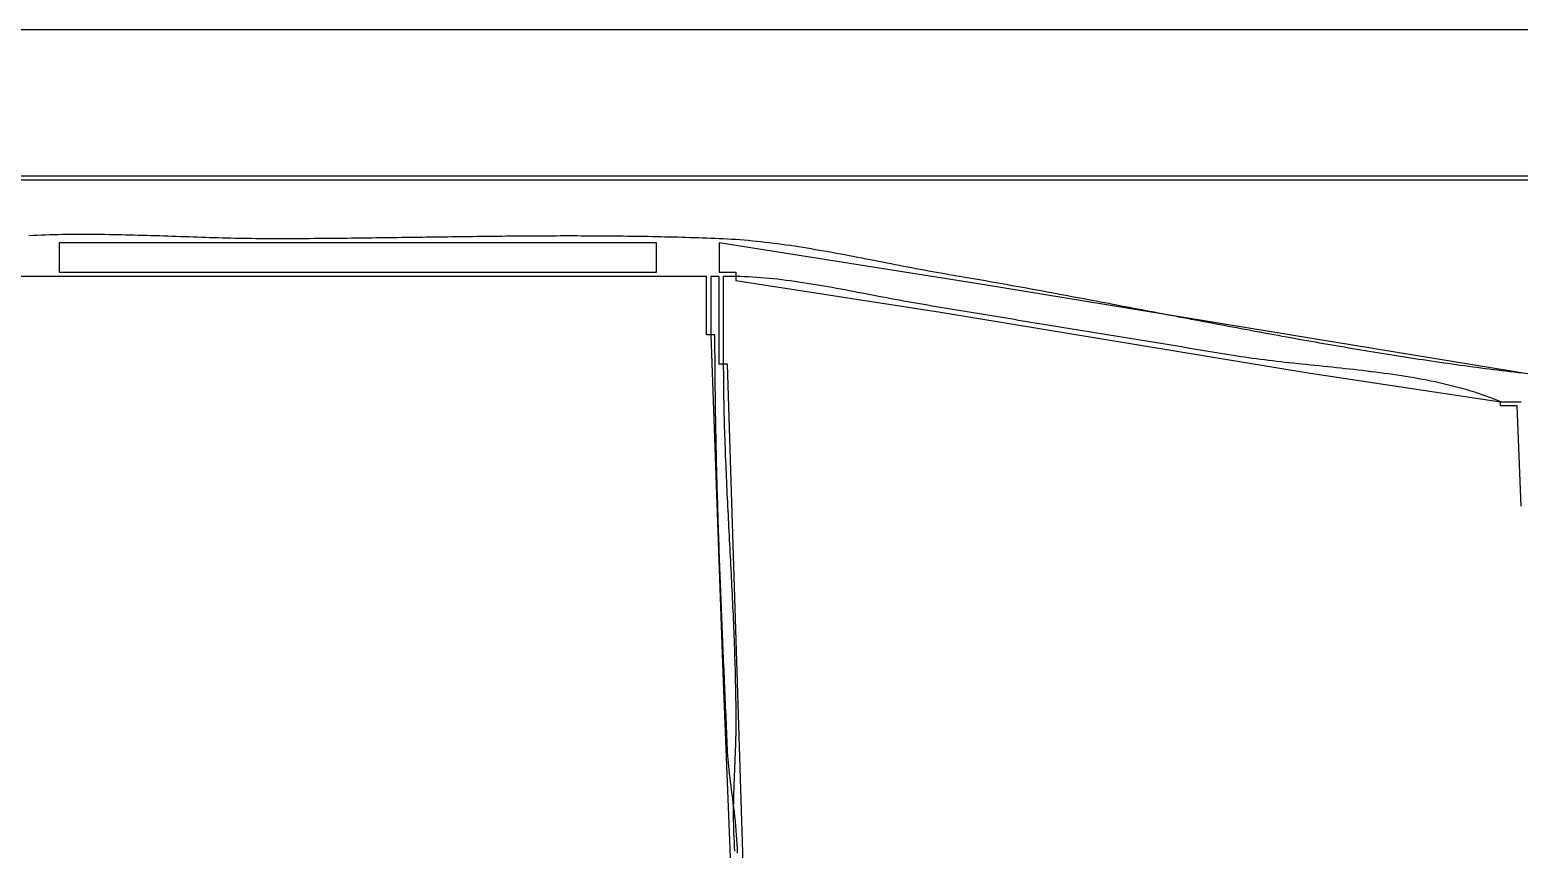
# Model space of a CAD drawing. Header units: metres. Extents: x 0 to 1224, y 0 to 792.
# Drawn here: x 567 to 923.5, y 596 to 792 of the extents above; entities that cross this region are included whole.
import ezdxf

# ---------------------------------------------------------------- set-up
doc = ezdxf.new("R2010")
doc.units = ezdxf.units.M

msp = doc.modelspace()

# ---------------------------------------------------------------- linework, layer by layer
for points in [[(0, 792), (0, 0), (1224, 0), (1224, 792), (0, 792)], [(45, 757), (45, 36), (1179, 36), (1179, 757), (45, 757)], [(46, 756), (46, 37), (1178, 37), (1178, 756), (46, 756)], [(924.2427, 709.8308), (923.254, 709.9453), (922.2651, 710.0615), (921.2761, 710.1793), (920.2869, 710.2988), (919.2977, 710.42), (918.3083, 710.5427), (917.3188, 710.667), (916.3292, 710.7928), (915.3395, 710.9202), (914.3497, 711.0492), (913.3597, 711.1796), (912.3697, 711.3115), (911.3796, 711.4449), (910.3894, 711.5798), (909.3991, 711.716), (908.4087, 711.8537), (907.4183, 711.9928), (906.4278, 712.1332), (905.4372, 712.275), (904.4465, 712.4182), (903.4557, 712.5626), (902.4649, 712.7083), (901.474, 712.8553), (900.4831, 713.0036), (899.4921, 713.1531), (898.5011, 713.3038), (897.51, 713.4557), (896.5189, 713.6088), (895.5277, 713.7631), (894.5365, 713.9185), (893.5453, 714.075), (892.554, 714.2326), (891.5627, 714.3913), (890.5714, 714.5511), (889.58, 714.7119), (888.5887, 714.8737), (887.5973, 715.0365), (886.6059, 715.2004), (885.6145, 715.3651), (884.6231, 715.5309), (883.6317, 715.6975), (882.6403, 715.8651), (881.6489, 716.0336), (880.6575, 716.2029), (879.6661, 716.3731), (878.6747, 716.5441), (877.6834, 716.7159), (876.692, 716.8885), (875.7007, 717.0619), (874.7095, 717.2361), (873.7182, 717.4109), (872.727, 717.5865), (871.7358, 717.7628), (870.7447, 717.9398), (869.7536, 718.1174), (868.7626, 718.2957), (867.7716, 718.4746), (866.7807, 718.654), (865.7898, 718.8341), (864.799, 719.0147), (863.8082, 719.1959), (862.8176, 719.3776), (861.8269, 719.5598), (860.8364, 719.7425), (859.846, 719.9256), (858.8556, 720.1092), (857.8653, 720.2932), (856.8751, 720.4776), (855.885, 720.6625), (854.895, 720.8476), (853.905, 721.0332), (852.9152, 721.219), (851.9255, 721.4052), (850.9359, 721.5917), (849.9464, 721.7784), (848.957, 721.9654), (847.9677, 722.1526), (846.9786, 722.34), (845.9896, 722.5277), (845.0007, 722.7155), (844.0119, 722.9034), (843.0233, 723.0915), (842.0348, 723.2798), (841.0464, 723.4681), (840.0582, 723.6565), (839.0701, 723.8449), (838.0822, 724.0334), (837.0945, 724.222), (836.1069, 724.4105), (835.1194, 724.599), (834.1321, 724.7874), (833.145, 724.9759), (832.1581, 725.1642), (831.1713, 725.3524), (830.1847, 725.5406), (829.1983, 725.7286), (828.2121, 725.9164), (827.226, 726.1041), (826.2402, 726.2916), (825.2545, 726.4789), (824.2691, 726.6659), (823.2838, 726.8527), (822.2988, 727.0392), (821.3139, 727.2255), (820.3293, 727.4114), (819.3448, 727.597), (818.3606, 727.7823), (817.3766, 727.9672), (816.3929, 728.1517), (815.4093, 728.3358), (814.426, 728.5195), (813.4429, 728.7028), (812.4601, 728.8856), (811.4775, 729.0679), (810.4951, 729.2497), (809.513, 729.431), (808.5311, 729.6118), (807.5495, 729.792), (806.5682, 729.9716), (805.5871, 730.1506), (804.6063, 730.329), (803.6257, 730.5068), (802.6454, 730.684), (801.6654, 730.8604), (800.6856, 731.0362), (799.7061, 731.2112), (798.727, 731.3856), (797.7481, 731.5591), (796.7694, 731.7319), (795.7911, 731.9039), (794.8131, 732.0752), (793.8354, 732.2455), (792.8579, 732.4151), (791.8808, 732.5837), (790.904, 732.7515), (789.9275, 732.9184), (788.9513, 733.0844), (787.9755, 733.2494), (787, 733.4135), (786.0199, 733.5795), (785.0381, 733.7492), (784.0546, 733.9222), (783.0693, 734.0984), (782.0825, 734.2774), (781.0941, 734.4592), (780.1042, 734.6435), (779.1128, 734.83), (778.1201, 735.0185), (777.1261, 735.2088), (776.1308, 735.4007), (775.1343, 735.5939), (774.1366, 735.7882), (773.1379, 735.9835), (772.1382, 736.1794), (771.1375, 736.3758), (770.136, 736.5724), (769.1336, 736.7691), (768.1304, 736.9655), (767.1265, 737.1614), (766.122, 737.3567), (765.1168, 737.5511), (764.1111, 737.7444), (763.105, 737.9363), (762.0984, 738.1267), (761.0915, 738.3153), (760.0843, 738.5019), (759.0769, 738.6862), (758.0693, 738.8681), (757.0616, 739.0473), (756.0538, 739.2236), (755.046, 739.3968), (754.0384, 739.5666), (753.0308, 739.7328), (752.0234, 739.8952), (751.0163, 740.0536), (750.0095, 740.2078), (749.0031, 740.3574), (747.9971, 740.5024), (746.9916, 740.6424), (745.9866, 740.7773), (744.9823, 740.9069), (743.9786, 741.0308), (742.9757, 741.1489), (741.9735, 741.2609), (740.9723, 741.3667), (739.9719, 741.466), (738.9725, 741.5586), (737.9741, 741.6443), (736.9769, 741.7228), (735.9807, 741.7938), (734.9859, 741.8573), (733.9922, 741.913), (733, 741.9606), (732.004, 742.0034), (731.0079, 742.0447), (730.0116, 742.0845), (729.0151, 742.1227), (728.0183, 742.1594), (727.0214, 742.1946), (726.0243, 742.2283), (725.027, 742.2606), (724.0295, 742.2915), (723.0319, 742.321), (722.034, 742.3491), (721.036, 742.3759), (720.0378, 742.4013), (719.0395, 742.4254), (718.041, 742.4483), (717.0423, 742.4698), (716.0435, 742.4902), (715.0445, 742.5093), (714.0454, 742.5272), (713.0462, 742.5439), (712.0468, 742.5595), (711.0473, 742.5739), (710.0476, 742.5872), (709.0478, 742.5995), (708.0479, 742.6106), (707.0479, 742.6208), (706.0478, 742.6299), (705.0475, 742.638), (704.0472, 742.6451), (703.0467, 742.6512), (702.0461, 742.6565), (701.0455, 742.6608), (700.0447, 742.6642), (699.0439, 742.6668), (698.043, 742.6685), (697.042, 742.6694), (696.0409, 742.6695), (695.0397, 742.6688), (694.0385, 742.6673), (693.0372, 742.6652), (692.0359, 742.6623), (691.0344, 742.6587), (690.033, 742.6544), (689.0314, 742.6495), (688.0299, 742.644), (687.0283, 742.6378), (686.0266, 742.6311), (685.0249, 742.6239), (684.0232, 742.616), (683.0214, 742.6077), (682.0197, 742.5989), (681.0179, 742.5896), (680.0161, 742.5799), (679.0142, 742.5697), (678.0124, 742.5591), (677.0106, 742.5482), (676.0087, 742.5369), (675.0069, 742.5252), (674.005, 742.5133), (673.0032, 742.501), (672.0014, 742.4885), (670.9996, 742.4757), (669.9978, 742.4627), (668.996, 742.4495), (667.9943, 742.4361), (666.9926, 742.4225), (665.991, 742.4088), (664.9893, 742.395), (663.9878, 742.3811), (662.9862, 742.3671), (661.9848, 742.3531), (660.9833, 742.339), (659.982, 742.325), (658.9807, 742.3109), (657.9794, 742.2969), (656.9782, 742.283), (655.9771, 742.2691), (654.9761, 742.2553), (653.9752, 742.2417), (652.9743, 742.2282), (651.9736, 742.2148), (650.9729, 742.2017), (649.9723, 742.1888), (648.9718, 742.1761), (647.9714, 742.1637), (646.9712, 742.1515), (645.971, 742.1397), (644.971, 742.1282), (643.971, 742.117), (642.9712, 742.1062), (641.9716, 742.0958), (640.972, 742.0858), (639.9726, 742.0762), (638.9733, 742.0671), (637.9742, 742.0585), (636.9752, 742.0503), (635.9763, 742.0427), (634.9777, 742.0357), (633.9791, 742.0292), (632.9807, 742.0233), (631.9825, 742.018), (630.9845, 742.0133), (629.9866, 742.0093), (628.9889, 742.006), (627.9914, 742.0034), (626.9941, 742.0015), (625.9969, 742.0003), (625, 742), (624.0196, 742.0015), (623.0372, 742.0059), (622.0531, 742.0131), (621.0671, 742.023), (620.0793, 742.0354), (619.0899, 742.0501), (618.0989, 742.0671), (617.1063, 742.0862), (616.1122, 742.1073), (615.1166, 742.1302), (614.1197, 742.1548), (613.1214, 742.181), (612.1219, 742.2086), (611.1212, 742.2375), (610.1193, 742.2676), (609.1163, 742.2986), (608.1123, 742.3306), (607.1074, 742.3632), (606.1015, 742.3965), (605.0948, 742.4303), (604.0873, 742.4644), (603.0791, 742.4987), (602.0702, 742.5331), (601.0607, 742.5674), (600.0506, 742.6015), (599.0401, 742.6352), (598.0291, 742.6685), (597.0178, 742.7012), (596.0062, 742.7331), (594.9943, 742.7641), (593.9822, 742.7941), (592.97, 742.8229), (591.9577, 742.8504), (590.9454, 742.8765), (589.9331, 742.9011), (588.921, 742.9239), (587.909, 742.9449), (586.8973, 742.9639), (585.8858, 742.9808), (584.8747, 742.9954), (583.864, 743.0077), (582.8538, 743.0174), (581.8441, 743.0245), (580.835, 743.0288), (579.8265, 743.0301), (578.8188, 743.0284), (577.8118, 743.0235), (576.8056, 743.0153), (575.8003, 743.0035), (574.796, 742.9882), (573.7927, 742.9691), (572.7904, 742.9462), (571.7893, 742.9192), (570.7893, 742.888), (569.7906, 742.8526), (568.7932, 742.8128), (567.7971, 742.7683), (566.8025, 742.7192)], [(942, 707), (795, 731.0803), (732, 741), (732, 734), (736, 734), (736, 733), (733, 733), (733, 712), (732, 712), (732, 733), (730, 733), (730, 719), (729, 719), (729, 733), (562, 733)], [(574, 741), (574, 734), (717, 734), (717, 741), (574, 741)], [(736, 733), (736, 732), (785, 724.4136), (873, 709.9197), (919, 703), (918.1543, 703.3568), (917.2976, 703.7027), (916.4303, 704.0379), (915.5527, 704.3626), (914.6651, 704.6771), (913.7678, 704.9817), (912.8611, 705.2765), (911.9454, 705.5618), (911.0209, 705.8379), (910.0879, 706.105), (909.1468, 706.3634), (908.198, 706.6132), (907.2416, 706.8548), (906.2781, 707.0883), (905.3077, 707.3141), (904.3308, 707.5324), (903.3476, 707.7433), (902.3585, 707.9473), (901.3638, 708.1444), (900.3638, 708.335), (899.3589, 708.5192), (898.3493, 708.6974), (897.3354, 708.8698), (896.3174, 709.0365), (895.2957, 709.198), (894.2706, 709.3543), (893.2425, 709.5058), (892.2116, 709.6528), (891.1782, 709.7953), (890.1427, 709.9337), (889.1053, 710.0683), (888.0665, 710.1992), (887.0264, 710.3267), (885.9855, 710.4511), (884.944, 710.5726), (883.9023, 710.6915), (882.8607, 710.8079), (881.8194, 710.9222), (880.7788, 711.0345), (879.7392, 711.1452), (878.701, 711.2544), (877.6644, 711.3625), (876.6298, 711.4696), (875.5974, 711.576), (874.5676, 711.6819), (873.5407, 711.7876), (872.517, 711.8934), (871.4969, 711.9994), (870.4806, 712.106), (869.4685, 712.2133), (868.4608, 712.3216), (867.458, 712.4312), (866.4602, 712.5422), (865.4679, 712.655), (864.4813, 712.7698), (863.5007, 712.8868), (862.5265, 713.0063), (861.559, 713.1284), (860.5985, 713.2536), (859.6453, 713.3819), (858.6997, 713.5137), (857.7621, 713.6492), (856.8327, 713.7886), (855.9119, 713.9322), (855, 714.0802), (854.0133, 714.2435), (853.0266, 714.4067), (852.0399, 714.5698), (851.0531, 714.7328), (850.0664, 714.8956), (849.0796, 715.0583), (848.0928, 715.2209), (847.106, 715.3834), (846.1192, 715.5458), (845.1323, 715.708), (844.1455, 715.8702), (843.1586, 716.0323), (842.1717, 716.1943), (841.1849, 716.3562), (840.198, 716.518), (839.211, 716.6797), (838.2241, 716.8414), (837.2372, 717.003), (836.2502, 717.1646), (835.2633, 717.3261), (834.2763, 717.4875), (833.2894, 717.6489), (832.3024, 717.8102), (831.3154, 717.9715), (830.3284, 718.1328), (829.3414, 718.294), (828.3545, 718.4552), (827.3675, 718.6164), (826.3805, 718.7775), (825.3935, 718.9387), (824.4065, 719.0998), (823.4194, 719.261), (822.4324, 719.4221), (821.4454, 719.5832), (820.4584, 719.7444), (819.4714, 719.9055), (818.4844, 720.0667), (817.4974, 720.2279), (816.5104, 720.3891), (815.5235, 720.5504), (814.5365, 720.7117), (813.5495, 720.873), (812.5625, 721.0344), (811.5756, 721.1958), (810.5886, 721.3573), (809.6016, 721.5188), (808.6147, 721.6804), (807.6278, 721.842), (806.6408, 722.0038), (805.6539, 722.1656), (804.667, 722.3275), (803.6801, 722.4894), (802.6933, 722.6515), (801.7064, 722.8136), (800.7195, 722.9759), (799.7327, 723.1382), (798.7459, 723.3007), (797.7591, 723.4632), (796.7723, 723.6259), (795.7855, 723.7887), (794.7988, 723.9517), (793.812, 724.1147), (792.8253, 724.2779), (791.8386, 724.4412), (790.8519, 724.6047), (789.8653, 724.7683), (788.8786, 724.9321), (787.892, 725.096), (786.9054, 725.2601), (785.9188, 725.4243), (784.9323, 725.5887), (783.9458, 725.7533), (782.9593, 725.9181), (781.9728, 726.083), (780.9864, 726.2481), (780, 726.4135), (779.0192, 726.58), (778.0365, 726.7507), (777.0517, 726.9252), (776.0651, 727.1032), (775.0767, 727.2843), (774.0866, 727.4682), (773.0949, 727.6546), (772.1016, 727.8429), (771.1069, 728.033), (770.1107, 728.2244), (769.1133, 728.4169), (768.1146, 728.6099), (767.1148, 728.8033), (766.1139, 728.9965), (765.1121, 729.1894), (764.1094, 729.3814), (763.1058, 729.5724), (762.1015, 729.7618), (761.0966, 729.9494), (760.0911, 730.1348), (759.0851, 730.3176), (758.0787, 730.4975), (757.0719, 730.6741), (756.065, 730.8472), (755.0578, 731.0162), (754.0506, 731.1809), (753.0434, 731.3409), (752.0363, 731.4959), (751.0293, 731.6455), (750.0226, 731.7893), (749.0162, 731.927), (748.0102, 732.0583), (747.0047, 732.1827), (745.9998, 732.3), (744.9955, 732.4097), (743.992, 732.5116), (742.9893, 732.6052), (741.9874, 732.6902), (740.9866, 732.7663), (739.9868, 732.833), (738.9882, 732.8901), (737.9908, 732.9372), (736.9947, 732.974), (736, 733)], [(736.4222, 595.0208), (736.3868, 596.0878), (736.3351, 597.1663), (736.2686, 598.2538), (736.1887, 599.3481), (736.0969, 600.4467), (735.9946, 601.5473), (735.8834, 602.6476), (735.7646, 603.7451), (735.6398, 604.8374), (735.5104, 605.9223), (735.378, 606.9974), (735.2438, 608.0602), (735.1095, 609.1084), (734.9765, 610.1397), (734.8462, 611.1517), (734.7201, 612.142), (734.5997, 613.1083), (734.4865, 614.0481), (734.3819, 614.9592), (734.2873, 615.8391), (734.2043, 616.6855), (734.1343, 617.496), (734.0788, 618.2683), (734.0393, 619), (733.9955, 619.9978), (733.9517, 620.9957), (733.9079, 621.9937), (733.864, 622.9919), (733.8201, 623.9901), (733.7761, 624.9885), (733.7322, 625.9869), (733.6882, 626.9854), (733.6442, 627.9841), (733.6003, 628.9828), (733.5563, 629.9816), (733.5125, 630.9805), (733.4686, 631.9795), (733.4248, 632.9785), (733.3811, 633.9777), (733.3375, 634.9769), (733.294, 635.9762), (733.2505, 636.9756), (733.2072, 637.9751), (733.1639, 638.9746), (733.1209, 639.9742), (733.0779, 640.9739), (733.0351, 641.9736), (732.9925, 642.9734), (732.95, 643.9733), (732.9077, 644.9732), (732.8656, 645.9732), (732.8237, 646.9732), (732.782, 647.9733), (732.7405, 648.9735), (732.6993, 649.9736), (732.6583, 650.9739), (732.6176, 651.9742), (732.5771, 652.9745), (732.5369, 653.9749), (732.497, 654.9753), (732.4573, 655.9758), (732.418, 656.9763), (732.379, 657.9768), (732.3403, 658.9774), (732.3019, 659.978), (732.2639, 660.9786), (732.2263, 661.9793), (732.189, 662.98), (732.1521, 663.9807), (732.1155, 664.9814), (732.0794, 665.9822), (732.0437, 666.983), (732.0084, 667.9837), (731.9735, 668.9845), (731.939, 669.9854), (731.905, 670.9862), (731.8715, 671.987), (731.8384, 672.9878), (731.8058, 673.9887), (731.7737, 674.9895), (731.7421, 675.9904), (731.711, 676.9912), (731.6804, 677.9921), (731.6504, 678.9929), (731.6209, 679.9937), (731.5919, 680.9945), (731.5635, 681.9954), (731.5357, 682.9962), (731.5084, 683.9969), (731.4817, 684.9977), (731.4557, 685.9984), (731.4302, 686.9992), (731.4054, 687.9999), (731.3812, 689.0006), (731.3576, 690.0012), (731.3347, 691.0018), (731.3125, 692.0024), (731.2909, 693.003), (731.27, 694.0035), (731.2499, 695.004), (731.2304, 696.0045), (731.2116, 697.0049), (731.1935, 698.0052), (731.1762, 699.0056), (731.1597, 700.0059), (731.1438, 701.0061), (731.1288, 702.0063), (731.1145, 703.0064), (731.101, 704.0065), (731.0883, 705.0065), (731.0765, 706.0065), (731.0654, 707.0064), (731.0551, 708.0062), (731.0457, 709.006), (731.0372, 710.0057), (731.0295, 711.0054), (731.0226, 712.005), (731.0167, 713.0045), (731.0116, 714.0039), (731.0074, 715.0033), (731.0042, 716.0026), (731.0018, 717.0018), (731.0004, 718.0009), (731, 719), (730, 719), (732.9606, 636), (735, 584)], [(738, 585), (734, 712), (733, 712), (733.0011, 710.9983), (733.0047, 709.9967), (733.0105, 708.9951), (733.0185, 707.9936), (733.0288, 706.9922), (733.0411, 705.9909), (733.0555, 704.9896), (733.0719, 703.9884), (733.0903, 702.9873), (733.1106, 701.9862), (733.1327, 700.9852), (733.1566, 699.9842), (733.1822, 698.9833), (733.2095, 697.9825), (733.2384, 696.9817), (733.2689, 695.981), (733.3009, 694.9803), (733.3344, 693.9797), (733.3693, 692.9791), (733.4055, 691.9786), (733.443, 690.9782), (733.4817, 689.9777), (733.5217, 688.9774), (733.5627, 687.9771), (733.6048, 686.9768), (733.6479, 685.9766), (733.692, 684.9764), (733.737, 683.9762), (733.7829, 682.9761), (733.8295, 681.976), (733.8769, 680.976), (733.9249, 679.976), (733.9736, 678.9761), (734.0228, 677.9762), (734.0726, 676.9763), (734.1228, 675.9764), (734.1734, 674.9766), (734.2244, 673.9768), (734.2757, 672.977), (734.3272, 671.9773), (734.3789, 670.9776), (734.4308, 669.9779), (734.4827, 668.9783), (734.5346, 667.9786), (734.5865, 666.979), (734.6383, 665.9794), (734.6899, 664.9799), (734.7414, 663.9803), (734.7925, 662.9808), (734.8434, 661.9813), (734.8939, 660.9818), (734.944, 659.9823), (734.9936, 658.9828), (735.0427, 657.9834), (735.0912, 656.9839), (735.139, 655.9845), (735.1861, 654.985), (735.2325, 653.9856), (735.2781, 652.9862), (735.3228, 651.9868), (735.3666, 650.9874), (735.4094, 649.988), (735.4511, 648.9885), (735.4918, 647.9891), (735.5314, 646.9897), (735.5697, 645.9903), (735.6068, 644.9909), (735.6426, 643.9915), (735.677, 642.9921), (735.71, 641.9926), (735.7415, 640.9932), (735.7715, 639.9938), (735.8, 638.9943), (735.8267, 637.9948), (735.8518, 636.9954), (735.8751, 635.9959), (735.8967, 634.9964), (735.9163, 633.9968), (735.9341, 632.9973), (735.9498, 631.9977), (735.9636, 630.9982), (735.9752, 629.9986), (735.9848, 628.999), (735.9921, 627.9993), (735.9972, 626.9996), (736, 626), (735.9974, 625.1704), (735.9876, 624.3165), (735.9712, 623.4395), (735.949, 622.5407), (735.9218, 621.6212), (735.8901, 620.6824), (735.8549, 619.7254), (735.8167, 618.7514), (735.7764, 617.7617), (735.7346, 616.7575), (735.692, 615.74), (735.6495, 614.7105), (735.6077, 613.6702), (735.5673, 612.6203), (735.5292, 611.562), (735.4939, 610.4965), (735.4623, 609.4252), (735.435, 608.3491), (735.4128, 607.2696), (735.3964, 606.1879), (735.3866, 605.1051), (735.384, 604.0225), (735.3894, 602.9414), (735.4035, 601.8629), (735.4271, 600.7883), (735.4608, 599.7189), (735.5054, 598.6557), (735.5617, 597.6001), (735.6303, 596.5534), (735.7119, 595.5166)], [(924, 678), (923, 702), (919, 702), (919, 703), (924, 703)]]:
    msp.add_lwpolyline(points)

doc.saveas('drawing.dxf')
